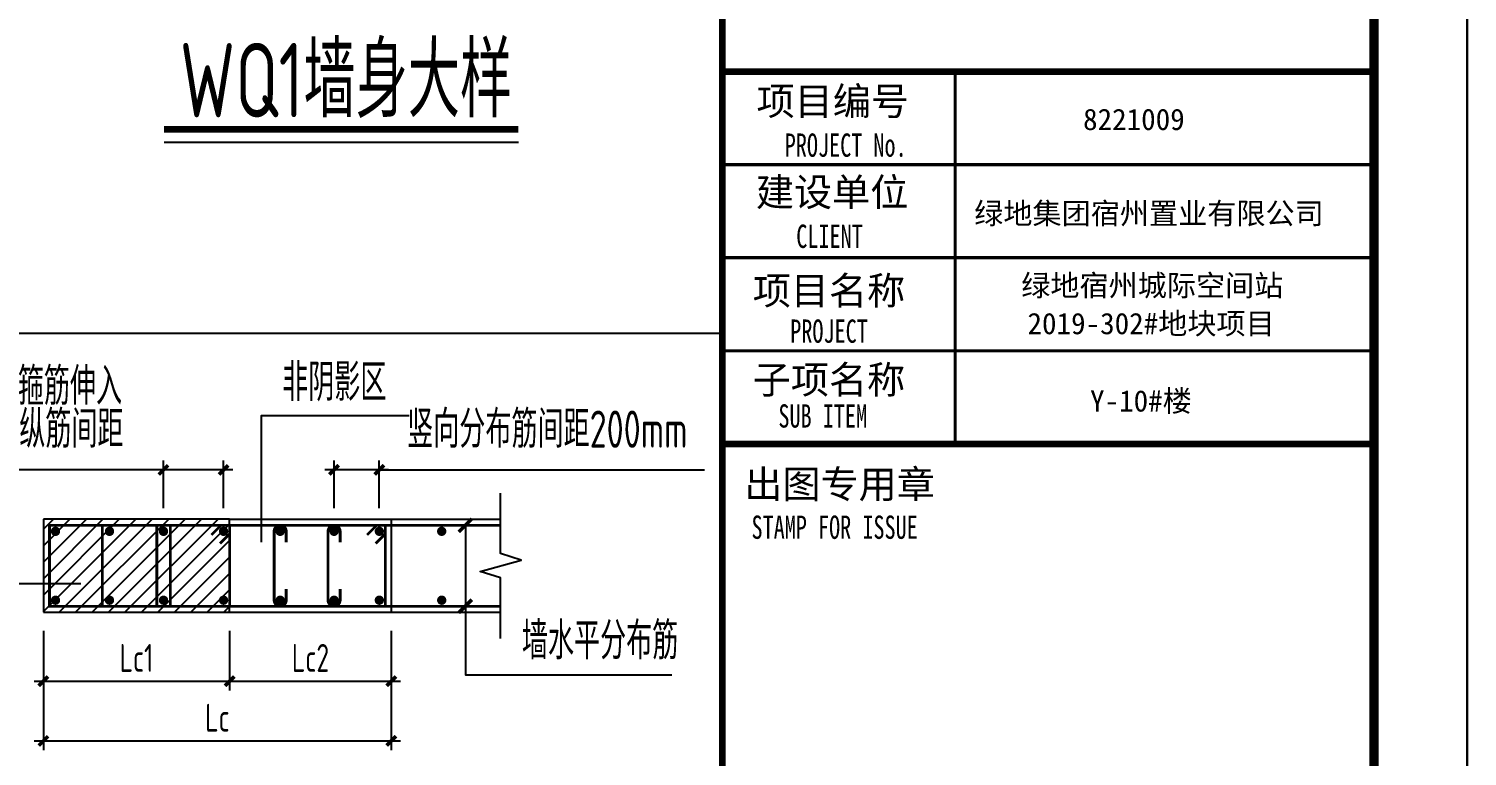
# Model space of a CAD drawing. Extents: x 393367 to 3005760, y 4998 to 826018.
# Drawn here: x 2408544 to 2423993, y 556708 to 564522 of the extents above; entities that cross this region are included whole.
import ezdxf
from ezdxf.enums import TextEntityAlignment as Align

# ---------------------------------------------------------------- set-up
doc = ezdxf.new("R2010")
doc.units = 0
doc.header["$LTSCALE"] = 1000
doc.layers.get('0').update_dxf_attribs({"linetype": 'CONTINUOUS'})
doc.layers.get('Defpoints').update_dxf_attribs({"linetype": 'CONTINUOUS'})
for name, color, linetype in [('-TK', 7, 'CONTINUOUS'), ('DIM_SYMB', 3, 'CONTINUOUS'), ('S-大样-砼线', 7, 'CONTINUOUS'), ('S-文字', 7, 'CONTINUOUS'), ('S-细线', 7, 'CONTINUOUS'), ('S-详图尺寸标注', 33, 'CONTINUOUS'), ('S-钢筋', 10, 'CONTINUOUS'), ('S-钢筋-点筋', 2, 'CONTINUOUS'), ('图框', 7, 'CONTINUOUS'), ('图签文字', 4, 'CONTINUOUS')]:
    doc.layers.add(name, color=color, linetype=linetype)
doc.layers.add('yichutu', color=7, linetype='CONTINUOUS', true_color=0xffffff, plot=False)
doc.layers.add('图签', color=147, linetype='CONTINUOUS', lineweight=18)
doc.styles.add('TSSD_Dimension', font='Tssdeng.shx', dxfattribs={"width": 0.7, "bigfont": 'hztxt.shx'})
doc.styles.add('TSSD_Label', font='Tssdeng.shx', dxfattribs={"width": 0.7, "bigfont": 'hztxt.shx'})
doc.styles.add('宋体', font='', dxfattribs={"height": 50})
doc.styles.add('建筑图签-1', font='simhei.ttf', dxfattribs={"width": 0.7})
doc.styles.get('宋体').set_extended_font_data('SimSun')
doc.dimstyles.new('TSSD_100_100', dxfattribs={"dimtxt": 300, "dimasz": 100, "dimexe": 100, "dimexo": 200, "dimgap": 100, "dimtad": 1, "dimdec": 0, "dimzin": 0, "dimdsep": 46, "dimtxsty": 'TSSD_Dimension', "dimblk": 'ARCHTICK', "dimcen": 0, "dimdle": 100, "dimclrt": 7, "dimadec": 0, "dimazin": 0, "dimtfac": 1, "dimtdec": 0, "dimtix": 1, "dimtmove": 2, "dimatfit": 0, "dimfxl": 1, "dimtolj": 1, "dimtzin": 0, "dimarcsym": 0})
doc.dimstyles.new('TSSD_25_100', dxfattribs={"dimtxt": 300, "dimasz": 100, "dimexe": 100, "dimexo": 250, "dimgap": 100, "dimtad": 1, "dimdec": 0, "dimlfac": 0.25, "dimzin": 0, "dimdsep": 46, "dimtxsty": 'TSSD_Dimension', "dimblk": 'ARCHTICK', "dimcen": 0, "dimdle": 100, "dimclrt": 7, "dimadec": 0, "dimazin": 0, "dimtfac": 1, "dimtdec": 0, "dimtix": 1, "dimtmove": 2, "dimatfit": 3, "dimfxl": 1, "dimtolj": 1, "dimtzin": 0, "dimarcsym": 0})

# ---------------------------------------------------------------- blocks, each defined once
blk = doc.blocks.new('A1')
blk.add_lwpolyline([(0, 59400), (0, 0), (84100, 0), (84100, 59400)], close=True)
at = {"const_width": 100}
blk.add_lwpolyline([(2500, 58400), (2500, 1000), (83100, 1000), (83100, 58400)], close=True, dxfattribs=at)
at = {"layer": '图框'}
for points, const_width in [([(76100, 1000), (76100, 58400)], 70), ([(76100, 36100), (83100, 36100)], 70), ([(76100, 36100), (83100, 36100)], 70), ([(78600, 32100), (78600, 36100)], 35), ([(76100, 35100), (83100, 35100)], 35), ([(76100, 34100), (83100, 34100)], 35), ([(76100, 33100), (83100, 33100)], 35), ([(83100, 32100), (76100, 32100)], 70)]:
    blk.add_lwpolyline(points, dxfattribs=dict(at, const_width=const_width))
at = {"layer": '图签', "color": 2, "style": '宋体'}
for s, height, p in [('8221009', 229.3, (79974, 35472)), ('绿地集团宿州置业有限公司', 229.34, (78805, 34462)), ('绿地宿州城际空间站', 229.3, (79310, 33688)), ('2019-302#地块项目', 229.34, (79377, 33279)), ('Y-10#楼', 229.3, (80049, 32448))]:
    blk.add_text(s, height=height, dxfattribs=at).set_placement(p)
at = {"layer": '图签文字', "color": 7, "style": '建筑图签-1'}
for s, p in [('项目编号', (76468, 35632)), ('建设单位', (76460, 34655)), ('项目名称', (76427, 33597)), ('子项名称', (76427, 32640)), ('出图专用章', (76336, 31518))]:
    blk.add_text(s, height=300, dxfattribs=at).set_placement(p)
at = {"layer": '图签文字', "style": '建筑图签-1', "width": 0.7}
for s, p in [('PROJECT No.', (76770, 35185, -1799)), ('CLIENT', (76894, 34206)), ('PROJECT', (76829, 33187)), ('SUB ITEM', (76702, 32276)), ('STAMP FOR ISSUE', (76413, 31081))]:
    blk.add_text(s, height=250, dxfattribs=at).set_placement(p)
blk = doc.blocks.new('_ArchTick')
at = {"color": 0, "linetype": 'ByBlock', "const_width": 0.4}
blk.add_lwpolyline([(-0.5, -0.5), (0.5, 0.5)], dxfattribs=at)
blk = doc.blocks.new('*D3486')
at = {"layer": 'Defpoints', "color": 0}
for p in [(2408701, 558254), (2410701, 558254), (2410701, 557514)]:
    blk.add_point(p, dxfattribs=at)
at = {"layer": 'S-详图尺寸标注', "color": 0, "lineweight": -2}
for p, q in [((2408701, 558054), (2408701, 557414)), ((2410701, 558054), (2410701, 557414)), ((2408601, 557514), (2410801, 557514))]:
    blk.add_line(p, q, dxfattribs=at)
at = {"layer": 'S-详图尺寸标注', "color": 0, "lineweight": -2, "xscale": 100, "yscale": 100, "zscale": 100, "rotation": 180}
blk.add_blockref('_ArchTick', (2408701, 557514), dxfattribs=at)
at = {"layer": 'S-详图尺寸标注', "color": 0, "lineweight": -2, "xscale": 100, "yscale": 100, "zscale": 100}
blk.add_blockref('_ArchTick', (2410701, 557514), dxfattribs=at)
at = {"layer": 'S-详图尺寸标注', "color": 7, "insert": (2409701, 557764), "char_height": 300, "attachment_point": 5, "style": 'TSSD_Dimension'}
blk.add_mtext('\\A1;Lc1', dxfattribs=at)
blk = doc.blocks.new('*D3487')
at = {"layer": 'Defpoints', "color": 0}
for p in [(2408701, 558254), (2412438, 558254), (2412438, 556872)]:
    blk.add_point(p, dxfattribs=at)
at = {"layer": 'S-详图尺寸标注', "color": 0, "lineweight": -2}
for p, q in [((2408701, 558054), (2408701, 556772)), ((2412438, 558054), (2412438, 556772)), ((2408601, 556872), (2412538, 556872))]:
    blk.add_line(p, q, dxfattribs=at)
at = {"layer": 'S-详图尺寸标注', "color": 0, "lineweight": -2, "xscale": 100, "yscale": 100, "zscale": 100, "rotation": 180}
blk.add_blockref('_ArchTick', (2408701, 556872), dxfattribs=at)
at = {"layer": 'S-详图尺寸标注', "color": 0, "lineweight": -2, "xscale": 100, "yscale": 100, "zscale": 100}
blk.add_blockref('_ArchTick', (2412438, 556872), dxfattribs=at)
at = {"layer": 'S-详图尺寸标注', "color": 7, "insert": (2410570, 557122), "char_height": 300, "attachment_point": 5, "style": 'TSSD_Dimension'}
blk.add_mtext('\\A1;Lc', dxfattribs=at)
blk = doc.blocks.new('*D3488')
at = {"layer": 'Defpoints', "color": 0}
for p in [(2410701, 558254), (2412438, 558254), (2412438, 557514)]:
    blk.add_point(p, dxfattribs=at)
at = {"layer": 'S-详图尺寸标注', "color": 0, "lineweight": -2}
for p, q in [((2410701, 558054), (2410701, 557414)), ((2412438, 558054), (2412438, 557414)), ((2410601, 557514), (2412538, 557514))]:
    blk.add_line(p, q, dxfattribs=at)
at = {"layer": 'S-详图尺寸标注', "color": 0, "lineweight": -2, "xscale": 100, "yscale": 100, "zscale": 100, "rotation": 180}
blk.add_blockref('_ArchTick', (2410701, 557514), dxfattribs=at)
at = {"layer": 'S-详图尺寸标注', "color": 0, "lineweight": -2, "xscale": 100, "yscale": 100, "zscale": 100}
blk.add_blockref('_ArchTick', (2412438, 557514), dxfattribs=at)
at = {"layer": 'S-详图尺寸标注', "color": 7, "insert": (2411570, 557764), "char_height": 300, "attachment_point": 5, "style": 'TSSD_Dimension'}
blk.add_mtext('\\A1;Lc2', dxfattribs=at)
blk = doc.blocks.new('*D3489')
at = {"layer": 'Defpoints', "color": 0}
for p in [(2409991, 559784), (2409991, 559124), (2410636, 559124)]:
    blk.add_point(p, dxfattribs=at)
at = {"layer": 'S-详图尺寸标注', "color": 0, "lineweight": -2}
for p, q in [((2409991, 559374), (2409991, 559884)), ((2410636, 559374), (2410636, 559884)), ((2410736, 559784), (2409891, 559784))]:
    blk.add_line(p, q, dxfattribs=at)
at = {"layer": 'S-详图尺寸标注', "color": 0, "lineweight": -2, "xscale": 100, "yscale": 100, "zscale": 100, "rotation": 180}
blk.add_blockref('_ArchTick', (2409991, 559784), dxfattribs=at)
at = {"layer": 'S-详图尺寸标注', "color": 0, "lineweight": -2, "xscale": 100, "yscale": 100, "zscale": 100}
blk.add_blockref('_ArchTick', (2410636, 559784), dxfattribs=at)
blk = doc.blocks.new('*D3490')
at = {"layer": 'Defpoints', "color": 0}
for p in [(2411823, 559784), (2411823, 559124), (2412309, 559124)]:
    blk.add_point(p, dxfattribs=at)
at = {"layer": 'S-详图尺寸标注', "color": 0, "lineweight": -2}
for p, q in [((2411823, 559374), (2411823, 559884)), ((2412309, 559374), (2412309, 559884)), ((2412409, 559784), (2411723, 559784))]:
    blk.add_line(p, q, dxfattribs=at)
at = {"layer": 'S-详图尺寸标注', "color": 0, "lineweight": -2, "xscale": 100, "yscale": 100, "zscale": 100, "rotation": 180}
blk.add_blockref('_ArchTick', (2411823, 559784), dxfattribs=at)
at = {"layer": 'S-详图尺寸标注', "color": 0, "lineweight": -2, "xscale": 100, "yscale": 100, "zscale": 100}
blk.add_blockref('_ArchTick', (2412309, 559784), dxfattribs=at)
blk = doc.blocks.new('yct-841-594-84100-59400-100-1000')
at = {"layer": 'yichutu', "color": 7, "true_color": 0xffffff}
blk.add_lwpolyline([(0, 0), (0, 59400), (84100, 59400), (84100, 0)], close=True, dxfattribs=at)

msp = doc.modelspace()

# ---------------------------------------------------------------- hatches: boundary and pattern name
at = {"layer": 'S-大样-砼线'}
h = msp.add_hatch(dxfattribs=at)
h.set_pattern_fill('ANSI31', color=256, scale=1000, style=0)
h.set_pattern_definition([(45, (1872327.25, 683562.83), (-88.388348, 88.388348), [])])
h.paths.add_polyline_path([(2410701.24795, 558253.83428), (2410701.24795, 559253.83428), (2408701.24795, 559253.83428), (2408701.24795, 558253.83428)])

# ---------------------------------------------------------------- linework, layer by layer
at = {"layer": 'DIM_SYMB', "const_width": 70, "elevation": 0}
msp.add_lwpolyline([(2409996.69629, 563442.50318), (2413802.42001, 563442.50318)], dxfattribs=at)
at = {"layer": 'DIM_SYMB', "elevation": 0}
msp.add_lwpolyline([(2409996.69629, 563302.50318), (2413802.42001, 563302.50318)], dxfattribs=at)
at = {"layer": 'S-大样-砼线'}
for p, q in [((2410701.24795, 559253.83428), (2408701.24795, 559253.83428)), ((2408701.24795, 559253.83428), (2408701.24795, 558253.83428)), ((2410701.24795, 559253.83428), (2413611.24795, 559253.83428)), ((2410701.24795, 558253.83428), (2410701.24795, 559253.83428)), ((2412438.24795, 558253.83428), (2412438.24795, 559253.83428)), ((2408701.24795, 558253.83428), (2410701.24795, 558253.83428)), ((2410701.24795, 558253.83428), (2413611.24795, 558253.83428))]:
    msp.add_line(p, q, dxfattribs=at)
at = {"layer": 'S-细线'}
for p, q in [((2409991.24795, 559783.83428), (2406629.24795, 559783.83428)), ((2412309.24795, 559783.83428), (2415802.24795, 559783.83428)), ((2409103.24795, 558558.83428), (2407015.24795, 558558.83428))]:
    msp.add_line(p, q, dxfattribs=at)
msp.add_lwpolyline([(2415993.38356, 553012.12225), (2415993.38359, 561246.98015), (2398129.57537, 561246.98015), (2398129.57537, 553012.12225)], close=True, dxfattribs=at)
for points in [[(2411044.24795, 559007.83428), (2411044.24795, 560366.83428), (2412628.24795, 560366.83428)], [(2413611.24795, 557973.83428), (2413611.24795, 558623.83428), (2413391.24795, 558693.83428), (2413831.24795, 558813.83428), (2413611.24795, 558883.83428), (2413611.24795, 559533.83428)], [(2413233.24795, 559188.83428), (2413233.24795, 557583.83428), (2415450.24795, 557583.83428)]]:
    msp.add_lwpolyline(points, dxfattribs=at)
at = {"layer": 'S-细线', "const_width": 40}
for points in [[(2413303.95863, 559259.54496), (2413162.53727, 559118.1236)], [(2413303.95863, 558389.54496), (2413162.53727, 558248.1236)]]:
    msp.add_lwpolyline(points, dxfattribs=at)
at = {"layer": 'S-钢筋', "const_width": 30}
for points in [[(2410701.24795, 559188.83428), (2408766.24795, 559188.83428), (2408766.24795, 558318.83428), (2410701.24795, 558318.83428)], [(2412373.24795, 559188.83428), (2409919.16119, 559188.83428), (2409919.16119, 558318.83428), (2412373.24795, 558318.83428)]]:
    msp.add_lwpolyline(points, close=True, dxfattribs=at)
for points in [[(2409333.24795, 559188.83428), (2409333.24795, 558323.83428)], [(2410064.24795, 559188.83428), (2410064.24795, 558323.83428)], [(2410505.4332, 559084.9434), (2410609.39343, 559188.83428)], [(2410701.24795, 559096.97976), (2410597.35708, 558993.01952)], [(2412177.4332, 559084.9434), (2412281.39343, 559188.83428)], [(2412373.24795, 559096.97976), (2412269.35708, 558993.01952)], [(2412373.24795, 559188.83428), (2413611.24795, 559188.83428)], [(2412373.24795, 558318.83428), (2413611.24795, 558318.83428)]]:
    msp.add_lwpolyline(points, dxfattribs=at)
for points in [[(2411309.24795, 559003.83428), (2411309.24795, 559123.83428, 1), (2411179.24795, 559123.83428), (2411179.24795, 558383.83428, 1), (2411309.24795, 558383.83428), (2411309.24795, 558503.83428)], [(2411888.24795, 559003.83428), (2411888.24795, 559123.83428, 1), (2411758.24795, 559123.83428), (2411758.24795, 558383.83428, 1), (2411888.24795, 558383.83428), (2411888.24795, 558503.83428)]]:
    msp.add_lwpolyline(points, format="xyb", dxfattribs=at)
at = {"layer": 'S-钢筋-点筋', "const_width": 50}
for points in [[(2408806.24795, 559123.83428, 1), (2408856.24795, 559123.83428, 1)], [(2409386.24795, 559123.83428, 1), (2409436.24795, 559123.83428, 1)], [(2409966.24795, 559123.83428, 1), (2410016.24795, 559123.83428, 1)], [(2410611.24795, 559123.83428, 1), (2410661.24795, 559123.83428, 1)], [(2411219.24795, 559123.83428, 1), (2411269.24795, 559123.83428, 1)], [(2411798.24795, 559123.83428, 1), (2411848.24795, 559123.83428, 1)], [(2412284.24795, 559123.83428, 1), (2412334.24795, 559123.83428, 1)], [(2412954.24795, 559123.83428, 1), (2413004.24795, 559123.83428, 1)], [(2408806.24795, 558383.83428, 1), (2408856.24795, 558383.83428, 1)], [(2409386.24795, 558383.83428, 1), (2409436.24795, 558383.83428, 1)], [(2409966.24795, 558383.83428, 1), (2410016.24795, 558383.83428, 1)], [(2410611.24795, 558383.83428, 1), (2410661.24795, 558383.83428, 1)], [(2411219.24795, 558383.83428, 1), (2411269.24795, 558383.83428, 1)], [(2411798.24795, 558383.83428, 1), (2411848.24795, 558383.83428, 1)], [(2412284.24795, 558383.83428, 1), (2412334.24795, 558383.83428, 1)], [(2412954.24795, 558383.83428, 1), (2413004.24795, 558383.83428, 1)]]:
    msp.add_lwpolyline(points, format="xyb", close=True, dxfattribs=at)

# ---------------------------------------------------------------- block references
at = {"layer": '-TK'}
msp.add_blockref('A1', (2339893.38356, 527962.12225), dxfattribs=at)
at = {"layer": 'yichutu'}
msp.add_blockref('yct-841-594-84100-59400-100-1000', (2339893.38356, 527962.12225), dxfattribs=at)

# ---------------------------------------------------------------- texts
at = {"layer": 'DIM_SYMB', "color": 7, "style": 'TSSD_Dimension', "width": 0.7}
msp.add_text('WQ1墙身大样', height=800, dxfattribs=at).set_placement((2410165.59567, 563570.58821, 0))
at = {"layer": 'S-文字', "style": 'TSSD_Label', "width": 0.7}
for s, p in [('非阴影区', (2411265.34033, 560404.13482)), ('非阴影区封闭箍筋伸入', (2406746.34033, 560362.13482)), ('阴影区内一个纵筋间距', (2406761.7734, 559901.13482)), ('竖向分布筋间距200mm', (2412608.1356, 559901.13482)), ('墙水平分布筋', (2413840.3167, 557629.13482))]:
    msp.add_text(s, height=400, dxfattribs=at).set_placement(p, align=Align.BOTTOM_LEFT)

# ---------------------------------------------------------------- dimensions: what is measured, and where the dimension line sits
at = {"layer": 'S-详图尺寸标注'}
for base, p1, p2, text, dimstyle, picture, middle in [((2409991.24795, 559783.83428), (2410636.24795, 559123.83428), (2409991.24795, 559123.83428), ' ', 'TSSD_25_100', '*D3489', (2410313.74795, 559783.83428)), ((2411823.24795, 559783.83428), (2412309.24795, 559123.83428), (2411823.24795, 559123.83428), ' ', 'TSSD_25_100', '*D3490', (2412066.24795, 559783.83428)), ((2410701.24795, 557513.83428), (2408701.24795, 558253.83428), (2410701.24795, 558253.83428), 'Lc1', 'TSSD_100_100', '*D3486', (2409701.24795, 557763.83428)), ((2412438.24795, 556871.83428), (2408701.24795, 558253.83428), (2412438.24795, 558253.83428), 'Lc', 'TSSD_100_100', '*D3487', (2410569.74795, 557121.83428)), ((2412438.24795, 557513.83428), (2410701.24795, 558253.83428), (2412438.24795, 558253.83428), 'Lc2', 'TSSD_100_100', '*D3488', (2411569.74795, 557763.83428))]:
    dim = msp.add_linear_dim(base=base, p1=p1, p2=p2, text=text, dimstyle=dimstyle, dxfattribs=at)
    dim.commit()
    dim.dimension.update_dxf_attribs({"geometry": picture, "text_midpoint": middle})

doc.saveas('drawing.dxf')
